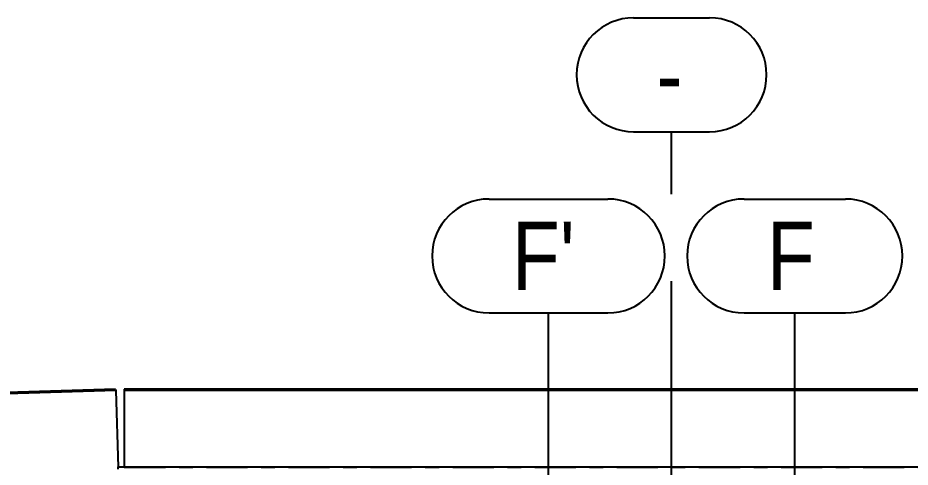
# Model space of a CAD drawing. Header units: millimetres. Extents: x 2368 to 8313, y 7493 to 11698.
# Drawn here: x 5168.8 to 5234, y 11484.5 to 11517.3 of the extents above; entities that cross this region are included whole.
import ezdxf

# ---------------------------------------------------------------- set-up
doc = ezdxf.new("R2010")
doc.units = ezdxf.units.MM
for name, pattern in [('CENTER', [50.8, 31.75, -6.35, 6.35, -6.35]), ('XKITLINE00', [0]), ('XKITLINE03', [6, 3, -1, 1, -1])]:
    doc.linetypes.add(name, pattern=pattern)
doc.styles.add('ARIAL_NARROW', font='ARIALN.TTF')

msp = doc.modelspace()

# ---------------------------------------------------------------- linework, layer by layer
at = {"color": 3, "linetype": 'XKITLINE00'}
for p, q in [((5213.8119, 11517.3188), (5219.3645, 11517.3188)), ((5213.8119, 11508.9854), (5219.3645, 11508.9854)), ((5203.2494, 11504.0683), (5211.927, 11504.0683)), ((5221.8854, 11504.0683), (5229.291, 11504.0683)), ((5203.2494, 11495.735), (5211.927, 11495.735)), ((5221.8854, 11495.735), (5229.291, 11495.735))]:
    msp.add_line(p, q, dxfattribs=at)
at = {"color": 6, "linetype": 'CENTER'}
for p, q in [((5216.5882, 10907.5139), (5216.5882, 11508.9854)), ((5207.5882, 10907.5139), (5207.5882, 11495.735)), ((5225.5882, 10907.5139), (5225.5882, 11495.735))]:
    msp.add_line(p, q, dxfattribs=at)
at = {"color": 8, "linetype": 'XKITLINE00'}
for p, q in [((5175.9562, 11490.151), (4842.1084, 11480.0713)), ((5175.9593, 11490.051), (4842.1114, 11479.9714)), ((5175.9562, 11490.151), (5175.9593, 11490.051)), ((5175.9593, 11490.051), (5176.1281, 11484.4605)), ((5256.5882, 11490.1605), (5176.5882, 11490.1605)), ((5176.5882, 11490.1605), (5176.5882, 11490.0605)), ((5256.5882, 11490.1605), (5176.5882, 11490.1605)), ((5176.5882, 11490.1605), (5176.5882, 11490.0605)), ((5256.5882, 11490.0605), (5176.5882, 11490.0605)), ((5176.5882, 11490.0605), (5176.5882, 11484.4605)), ((5256.5882, 11490.0605), (5176.5882, 11490.0605)), ((5176.5882, 11490.0605), (5176.5882, 11484.4605)), ((5257.0484, 11484.4605), (5176.1281, 11484.4605)), ((5176.1325, 11484.312), (5176.1281, 11484.4605))]:
    msp.add_line(p, q, dxfattribs=at)
at = {"color": 8, "linetype": 'XKITLINE03'}
for p, q in [((5176.5881, 11484.4605), (5256.5881, 11484.4605)), ((5176.5881, 11484.4605), (5256.5881, 11484.4605)), ((5256.5882, 11484.4605), (5176.5882, 11484.4605)), ((5256.5882, 11484.4605), (5176.5882, 11484.4605))]:
    msp.add_line(p, q, dxfattribs=at)
at = {"color": 8, "linetype": 'XKITLINE00'}
for centre in [(5176.1282, 11484.4536), (5176.1283, 11484.4536), (5176.5881, 11484.4605), (5176.5881, 11484.4605), (5176.5882, 11484.4605), (5176.5882, 11484.4605)]:
    msp.add_circle(centre, 0.004, dxfattribs=at)
at = {"color": 3, "linetype": 'XKITLINE00'}
for centre, start, end in [((5213.8119, 11513.1521), 90, 270), ((5219.3645, 11513.1521), 270, 90), ((5203.2494, 11499.9017), 90, 270), ((5211.927, 11499.9017), 270, 90), ((5221.8854, 11499.9017), 90, 270), ((5229.291, 11499.9017), 270, 90)]:
    msp.add_arc(centre, 4.1667, start, end, dxfattribs=at)

# ---------------------------------------------------------------- texts
at = {"color": 2, "linetype": 'XKITLINE00', "style": 'ARIAL_NARROW'}
for s, p in [('-', (5215.4785, 11510.6521)), ("F'", (5204.916, 11497.4017)), ('F', (5223.552, 11497.4017))]:
    msp.add_text(s, height=5, dxfattribs=at).set_placement(p)

doc.saveas('drawing.dxf')
